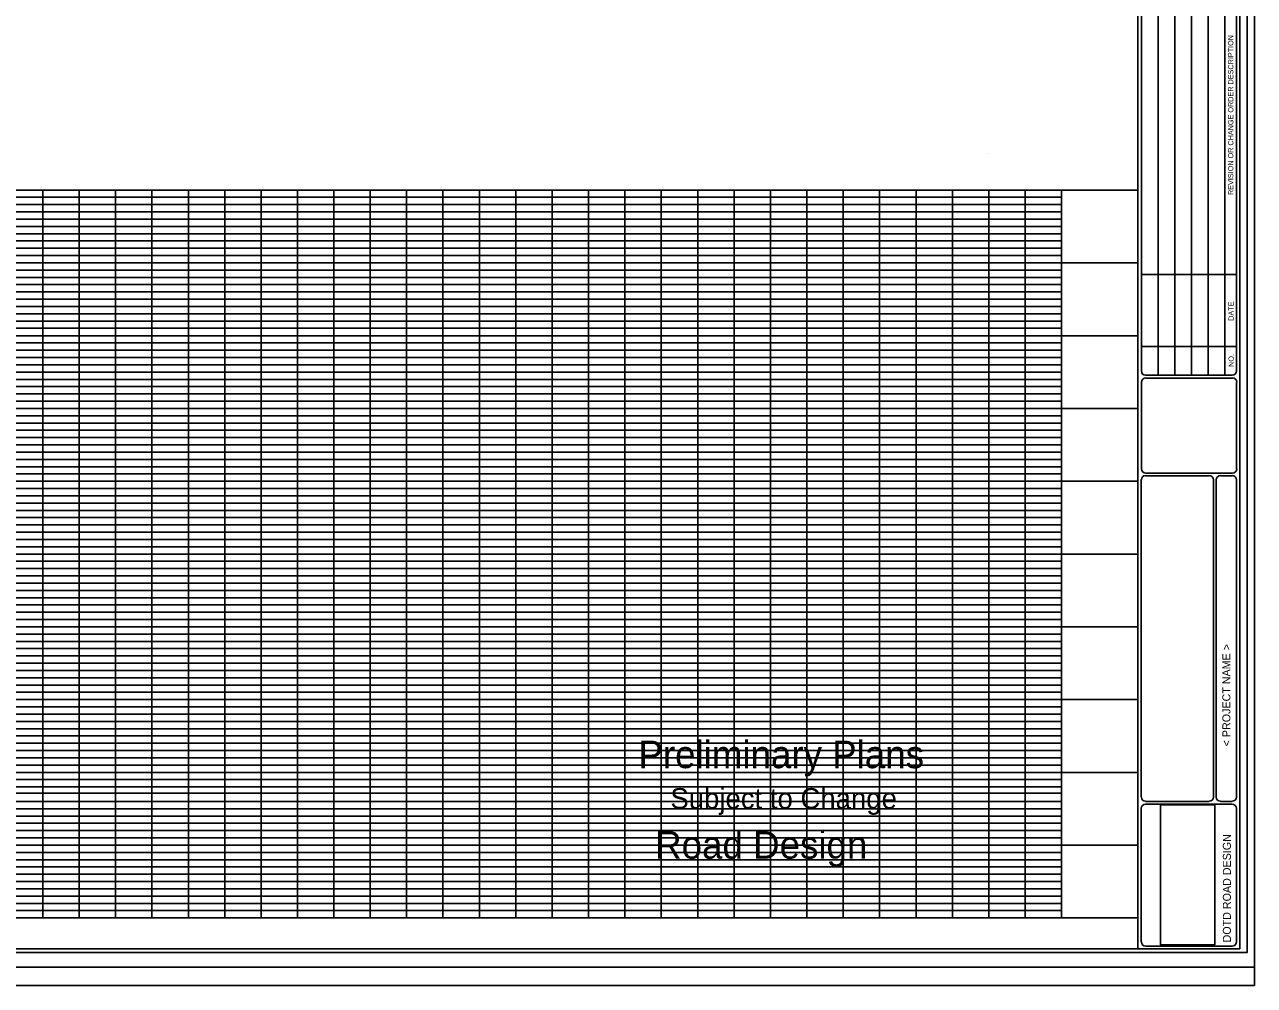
# Model space of a CAD drawing. Extents: x -0.02 to 2.83, y -0.02 to 1.85.
# Drawn here: x 1.425 to 2.833, y 0 to 1.1 of the extents above; entities that cross this region are included whole.
import ezdxf

# ---------------------------------------------------------------- set-up
doc = ezdxf.new("R2010")
doc.units = 0
for name, color, linetype in [('Border Info', 7, 'Continuous'), ('File Info', 7, 'Continuous'), ('Plot Border', 7, 'Continuous'), ('Plot Border 2', 7, 'Continuous'), ('Profile Grid', 7, 'Continuous'), ('Seal', 7, 'Continuous'), ('Sheet Border', 7, 'Continuous')]:
    doc.layers.add(name, color=color, linetype=linetype)

msp = doc.modelspace()

# ---------------------------------------------------------------- linework, layer by layer
at = {"layer": 'File Info'}
msp.add_line((2.5292, 0.9523), (2.5292, 0.9523), dxfattribs=at)
at = {"layer": 'Plot Border'}
for points in [[(0, 1.8333), (2.8333, 1.8333), (2.8333, 0), (0, 0)], [(2.825, 1.7958), (0.075, 1.7958), (0.075, 0.0375), (2.825, 0.0375)]]:
    msp.add_lwpolyline(points, close=True, dxfattribs=at)
at = {"layer": 'Plot Border 2'}
msp.add_lwpolyline([(0, 1.8125), (2.8333, 1.8125), (2.8333, 0.0208), (0, 0.0208)], close=True, dxfattribs=at)
at = {"layer": 'Profile Grid'}
for p, q in [((0.1917, 0.9106), (2.7, 0.9106)), ((0.2791, 0.9023), (2.6125, 0.9023)), ((1.4458, 0.0773), (1.4458, 0.9106)), ((1.4875, 0.0773), (1.4875, 0.9106)), ((1.5291, 0.0773), (1.5291, 0.9106)), ((1.5708, 0.0773), (1.5708, 0.9106)), ((1.6125, 0.0773), (1.6125, 0.9106)), ((1.6541, 0.0773), (1.6541, 0.9106)), ((1.6958, 0.0773), (1.6958, 0.9106)), ((1.7375, 0.0773), (1.7375, 0.9106)), ((1.7791, 0.0773), (1.7791, 0.9106)), ((1.8208, 0.0773), (1.8208, 0.9106)), ((1.8625, 0.0773), (1.8625, 0.9106)), ((1.9041, 0.0773), (1.9041, 0.9106)), ((1.9458, 0.0773), (1.9458, 0.9106)), ((1.9875, 0.0773), (1.9875, 0.9106)), ((2.0291, 0.0773), (2.0291, 0.9106)), ((2.0708, 0.0773), (2.0708, 0.9106)), ((2.1125, 0.0773), (2.1125, 0.9106)), ((2.1541, 0.0773), (2.1541, 0.9106)), ((2.1958, 0.0773), (2.1958, 0.9106)), ((2.2375, 0.0773), (2.2375, 0.9106)), ((2.2791, 0.0773), (2.2791, 0.9106)), ((2.3208, 0.0773), (2.3208, 0.9106)), ((2.3625, 0.0773), (2.3625, 0.9106)), ((2.4041, 0.0773), (2.4041, 0.9106)), ((2.4458, 0.0773), (2.4458, 0.9106)), ((2.4875, 0.0773), (2.4875, 0.9106)), ((2.5291, 0.0773), (2.5291, 0.9106)), ((2.5708, 0.0773), (2.5708, 0.9106)), ((2.6125, 0.0773), (2.6125, 0.9106)), ((0.2791, 0.8939), (2.6125, 0.8939)), ((0.2791, 0.8856), (2.6125, 0.8856)), ((0.2791, 0.8773), (2.6125, 0.8773)), ((0.2791, 0.8689), (2.6125, 0.8689)), ((0.2791, 0.8606), (2.6125, 0.8606)), ((0.2791, 0.8523), (2.6125, 0.8523)), ((0.2791, 0.8439), (2.6125, 0.8439)), ((0.2791, 0.8356), (2.6125, 0.8356)), ((0.1917, 0.8273), (2.7, 0.8273)), ((0.2791, 0.8189), (2.6125, 0.8189)), ((0.2791, 0.8106), (2.6125, 0.8106)), ((0.2791, 0.8023), (2.6125, 0.8023)), ((0.2791, 0.7939), (2.6125, 0.7939)), ((0.2791, 0.7856), (2.6125, 0.7856)), ((0.2791, 0.7773), (2.6125, 0.7773)), ((0.2791, 0.7689), (2.6125, 0.7689)), ((0.2791, 0.7606), (2.6125, 0.7606)), ((0.2791, 0.7523), (2.6125, 0.7523)), ((0.1917, 0.7439), (2.7, 0.7439)), ((0.2791, 0.7356), (2.6125, 0.7356)), ((0.2791, 0.7273), (2.6125, 0.7273)), ((0.2791, 0.7189), (2.6125, 0.7189)), ((0.2791, 0.7106), (2.6125, 0.7106)), ((0.2791, 0.7023), (2.6125, 0.7023)), ((0.2791, 0.6939), (2.6125, 0.6939)), ((0.2791, 0.6856), (2.6125, 0.6856)), ((0.2791, 0.6773), (2.6125, 0.6773)), ((0.2791, 0.6689), (2.6125, 0.6689)), ((0.1917, 0.6606), (2.7, 0.6606)), ((0.2791, 0.6523), (2.6125, 0.6523)), ((0.2791, 0.6439), (2.6125, 0.6439)), ((0.2791, 0.6356), (2.6125, 0.6356)), ((0.2791, 0.6273), (2.6125, 0.6273)), ((0.2791, 0.6189), (2.6125, 0.6189)), ((0.2791, 0.6106), (2.6125, 0.6106)), ((0.2791, 0.6023), (2.6125, 0.6023)), ((0.2791, 0.5939), (2.6125, 0.5939)), ((0.2791, 0.5856), (2.6125, 0.5856)), ((0.1917, 0.5773), (2.7, 0.5773)), ((0.2791, 0.5689), (2.6125, 0.5689)), ((0.2791, 0.5606), (2.6125, 0.5606)), ((0.2791, 0.5523), (2.6125, 0.5523)), ((0.2791, 0.5439), (2.6125, 0.5439)), ((0.2791, 0.5356), (2.6125, 0.5356)), ((0.2791, 0.5273), (2.6125, 0.5273)), ((0.2791, 0.5189), (2.6125, 0.5189)), ((0.2791, 0.5106), (2.6125, 0.5106)), ((0.1917, 0.4939), (2.7, 0.4939)), ((0.2791, 0.5023), (2.6125, 0.5023)), ((0.2791, 0.4856), (2.6125, 0.4856)), ((0.2791, 0.4773), (2.6125, 0.4773)), ((0.2791, 0.4689), (2.6125, 0.4689)), ((0.2791, 0.4606), (2.6125, 0.4606)), ((2.6125, 0.4523), (0.2791, 0.4523)), ((0.2791, 0.4439), (2.6125, 0.4439)), ((0.2791, 0.4356), (2.6125, 0.4356)), ((0.2791, 0.4273), (2.6125, 0.4273)), ((0.1917, 0.4106), (2.7, 0.4106)), ((0.2791, 0.4189), (2.6125, 0.4189)), ((0.2791, 0.4023), (2.6125, 0.4023)), ((0.2791, 0.3939), (2.6125, 0.3939)), ((0.2791, 0.3856), (2.6125, 0.3856)), ((0.2791, 0.3773), (2.6125, 0.3773)), ((0.2791, 0.3689), (2.6125, 0.3689)), ((0.2791, 0.3606), (2.6125, 0.3606)), ((0.2791, 0.3523), (2.6125, 0.3523)), ((0.2791, 0.3439), (2.6125, 0.3439)), ((0.1917, 0.3273), (2.7, 0.3273)), ((0.2791, 0.3356), (2.6125, 0.3356)), ((0.2791, 0.3189), (2.6125, 0.3189)), ((0.2791, 0.3106), (2.6125, 0.3106)), ((0.2791, 0.3023), (2.6125, 0.3023)), ((0.2791, 0.2939), (2.6125, 0.2939)), ((0.2791, 0.2856), (2.6125, 0.2856)), ((0.2791, 0.2773), (2.6125, 0.2773)), ((0.2791, 0.2689), (2.6125, 0.2689)), ((0.2791, 0.2606), (2.6125, 0.2606)), ((0.1917, 0.2439), (2.7, 0.2439)), ((0.2791, 0.2523), (2.6125, 0.2523)), ((0.2791, 0.2356), (2.6125, 0.2356)), ((0.2791, 0.2273), (2.6125, 0.2273)), ((0.2791, 0.2201), (2.6125, 0.2201)), ((0.2791, 0.2106), (2.6125, 0.2106)), ((0.2791, 0.2023), (2.6125, 0.2023)), ((0.2791, 0.1939), (2.6125, 0.1939)), ((0.2791, 0.1856), (2.6125, 0.1856)), ((0.2791, 0.1773), (2.6125, 0.1773)), ((0.1917, 0.1606), (2.7, 0.1606)), ((0.2791, 0.1689), (2.6125, 0.1689)), ((0.2791, 0.1523), (2.6125, 0.1523)), ((0.2791, 0.1439), (2.6125, 0.1439)), ((0.2791, 0.1356), (2.6125, 0.1356)), ((0.2791, 0.1273), (2.6125, 0.1273)), ((0.2791, 0.1189), (2.6125, 0.1189)), ((0.2791, 0.1106), (2.6125, 0.1106)), ((0.2791, 0.1023), (2.6125, 0.1023)), ((0.2791, 0.0939), (2.6125, 0.0939)), ((0.2791, 0.0856), (2.6125, 0.0856)), ((0.1917, 0.0773), (2.7, 0.0773))]:
    msp.add_line(p, q, dxfattribs=at)
at = {"layer": 'Seal'}
msp.add_lwpolyline([(2.7881, 0.0465), (2.7881, 0.2067), (2.7257, 0.2067), (2.7257, 0.0465)], close=True, dxfattribs=at)
at = {"layer": 'Sheet Border'}
for p, q in [((2.7, 1.7917), (2.7, 0.0417)), ((2.8167, 1.7917), (2.8167, 0.0417)), ((2.7039, 1.2619), (2.7039, 0.7034)), ((2.723, 1.2668), (2.723, 0.6985)), ((2.7422, 1.2668), (2.7422, 0.6985)), ((2.7613, 1.2668), (2.7613, 0.6985)), ((2.7805, 1.2668), (2.7805, 0.6985)), ((2.7996, 1.2668), (2.7996, 0.6985)), ((2.8128, 1.2619), (2.8128, 0.7034)), ((2.7039, 0.8141), (2.8128, 0.8141)), ((2.7039, 0.7315), (2.8128, 0.7315)), ((2.7041, 0.6904), (2.7041, 0.5914)), ((2.7088, 0.6985), (2.8079, 0.6985)), ((2.8081, 0.6954), (2.709, 0.6954)), ((2.813, 0.6904), (2.813, 0.5914)), ((2.7038, 0.5791), (2.7038, 0.216)), ((2.7814, 0.5836), (2.7088, 0.5836)), ((2.8081, 0.5864), (2.709, 0.5864)), ((2.7864, 0.5787), (2.7864, 0.2157)), ((2.7897, 0.5791), (2.7897, 0.216)), ((2.8078, 0.5836), (2.7946, 0.5836)), ((2.8128, 0.5787), (2.8128, 0.2157)), ((2.7037, 0.2026), (2.7037, 0.0499)), ((2.8077, 0.2075), (2.7087, 0.2075)), ((2.7814, 0.2107), (2.7088, 0.2107)), ((2.8078, 0.2107), (2.7946, 0.2107)), ((2.8127, 0.2026), (2.8127, 0.0499)), ((2.8079, 0.045), (2.7088, 0.045)), ((0.1917, 0.0417), (2.8167, 0.0417))]:
    msp.add_line(p, q, dxfattribs=at)
for centre, start, end in [((2.7088, 0.7035), 180, 270), ((2.709, 0.6905), 90, 180), ((2.8078, 0.7035), 270, 0), ((2.8081, 0.6905), 0, 90), ((2.7088, 0.5787), 90, 180), ((2.709, 0.5914), 180, 270), ((2.7814, 0.5787), 0, 90), ((2.7946, 0.5787), 90, 180), ((2.8078, 0.5787), 0, 90), ((2.8081, 0.5914), 270, 0), ((2.7088, 0.2157), 180, 270), ((2.7814, 0.2157), 270, 0), ((2.7946, 0.2157), 180, 270), ((2.8078, 0.2157), 270, 0), ((2.7087, 0.2026), 90, 180), ((2.8077, 0.2026), 0, 90), ((2.7088, 0.0499), 180, 270), ((2.8079, 0.0499), 270, 360)]:
    msp.add_arc(centre, 0.00495, start, end, dxfattribs=at)

# ---------------------------------------------------------------- texts
at = {"layer": 'Border Info'}
for s, height, p in [('Preliminary Plans', 0.031438, (2.1279, 0.2487)), ('Subject to Change', 0.023578, (2.1645, 0.2023)), ('  Road Design', 0.031438, (2.1237, 0.1451))]:
    msp.add_text(s, height=height, dxfattribs=at).set_placement(p)
at = {"layer": 'Sheet Border'}
for s, height, p in [('REVISION OR CHANGE ORDER DESCRIPTION', 0.006, (2.8092, 0.9049)), ('DATE', 0.006, (2.8096, 0.7609)), ('NO.', 0.006, (2.8097, 0.7082)), ('                < PROJECT NAME >               ', 0.009167, (2.8058, 0.2192)), (' DOTD ROAD DESIGN', 0.009167, (2.8064, 0.0458))]:
    msp.add_text(s, height=height, rotation=90, dxfattribs=at).set_placement(p)

doc.saveas('drawing.dxf')
